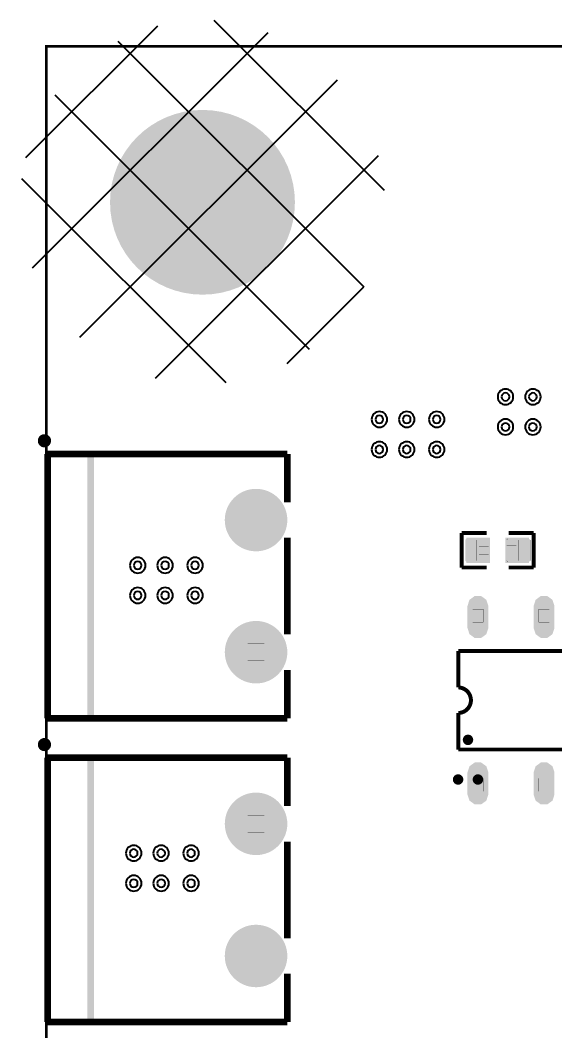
# Model space of a CAD drawing. Header units: millimetres. Extents: x -103 to 1, y -5 to 127.
# Drawn here: x -103 to -82.47, y 88.15 to 127 of the extents above; entities that cross this region are included whole.
import ezdxf

# ---------------------------------------------------------------- set-up
doc = ezdxf.new("R2010")
doc.units = ezdxf.units.MM
doc.header["$MEASUREMENT"] = 0
for name, color, linetype, true_color in [('Board-Outline-Layer', 7, 'Continuous', 0xff00ff), ('Bottom-Layer', 7, 'Continuous', 0x0000ff), ('Bottom-Paste-Mask-Layer', 7, 'Continuous', 0x800000), ('Bottom-Solder-Mask-Layer', 7, 'Continuous', 0xaa00ff), ('Document-Layer', 7, 'Continuous', 0x6464ff), ('Hole-Layer', 7, 'Continuous', 0x222222), ('Multi-Layer', 7, 'Continuous', 0xc0c0c0), ('Pin-Soldering-Layer', 7, 'Continuous', 0xcc9999), ('Top-Layer', 7, 'Continuous', 0xff0000), ('Top-Paste-Mask-Layer', 7, 'Continuous', 0x808080), ('Top-Silkscreen-Layer', 7, 'Continuous', 0xffcc00), ('Top-Solder-Mask-Layer', 7, 'Continuous', 0x800080)]:
    doc.layers.add(name, color=color, linetype=linetype, true_color=true_color)

msp = doc.modelspace()

# ---------------------------------------------------------------- hatches: boundary and pattern name
at = {"layer": 'Bottom-Layer'}
for points in [[(-99.5, 120, 1), (-92.5, 120, 1)], [(-95.092, 107.783, 1), (-92.792, 107.783, 1)], [(-95.092, 102.703, 1), (-92.792, 102.703, 1)], [(-95.092, 96.104, 1), (-92.792, 96.104, 1)], [(-95.092, 91.024, 1), (-92.792, 91.024, 1)]]:
    msp.add_hatch(color=256, dxfattribs=at).paths.add_polyline_path(points)
at = {"layer": 'Bottom-Paste-Mask-Layer'}
for points in [[(-99.5, 120, 1), (-92.5, 120, 1)], [(-95.092, 107.783, 1), (-92.792, 107.783, 1)], [(-95.092, 102.703, 1), (-92.792, 102.703, 1)], [(-95.092, 96.104, 1), (-92.792, 96.104, 1)], [(-95.092, 91.024, 1), (-92.792, 91.024, 1)]]:
    msp.add_hatch(color=256, dxfattribs=at).paths.add_polyline_path(points)
at = {"layer": 'Bottom-Solder-Mask-Layer'}
for points in [[(-99.551, 120, 1), (-92.449, 120, 1)], [(-95.143, 107.783, 1), (-92.741, 107.783, 1)], [(-95.143, 102.703, 1), (-92.741, 102.703, 1)], [(-95.143, 96.104, 1), (-92.741, 96.104, 1)], [(-95.143, 91.024, 1), (-92.741, 91.024, 1)]]:
    msp.add_hatch(color=256, dxfattribs=at).paths.add_polyline_path(points)
at = {"layer": 'Document-Layer'}
for points in [[(-100.165, 110.323), (-100.165, 100.163), (-100.229, 100.053), (-100.356, 100.053), (-100.419, 100.163), (-100.419, 110.323), (-100.356, 110.433), (-100.229, 110.433)], [(-100.165, 98.644), (-100.165, 88.484), (-100.229, 88.374), (-100.356, 88.374), (-100.419, 88.484), (-100.419, 98.644), (-100.356, 98.754), (-100.229, 98.754)]]:
    msp.add_hatch(color=256, dxfattribs=at).paths.add_polyline_path(points)
at = {"layer": 'Hole-Layer'}
for points in [[(-98.16, 120, 1), (-93.84, 120, 1)], [(-94.642, 107.783, 1), (-93.242, 107.783, 1)], [(-94.642, 102.703, 1), (-93.242, 102.703, 1)], [(-94.642, 96.104, 1), (-93.242, 96.104, 1)], [(-94.642, 91.024, 1), (-93.242, 91.024, 1)]]:
    msp.add_hatch(color=256, dxfattribs=at).paths.add_polyline_path(points)
at = {"layer": 'Multi-Layer'}
h = msp.add_hatch(dxfattribs=at)
h.set_pattern_fill('ANSI37', color=256, style=0)
h.set_pattern_definition([(45, (0, 0), (-2.245064, 2.245064), []), (135, (0, 0), (-2.245064, -2.245064), [])])
h.paths.add_polyline_path([(-103, 120, 1), (-89, 120, 1)])
for points in [[(-99.5, 120, 1), (-92.5, 120, 1)], [(-99.5, 120, 1), (-92.5, 120, 1)], [(-99.5, 120, 1), (-92.5, 120, 1)], [(-95.092, 107.783, 1), (-92.792, 107.783, 1)], [(-95.092, 107.783, 1), (-92.792, 107.783, 1)], [(-95.092, 107.783, 1), (-92.792, 107.783, 1)], [(-95.092, 102.703, 1), (-92.792, 102.703, 1)], [(-95.092, 102.703, 1), (-92.792, 102.703, 1)], [(-95.092, 102.703, 1), (-92.792, 102.703, 1)], [(-95.092, 96.104, 1), (-92.792, 96.104, 1)], [(-95.092, 96.104, 1), (-92.792, 96.104, 1)], [(-95.092, 96.104, 1), (-92.792, 96.104, 1)], [(-95.092, 91.024, 1), (-92.792, 91.024, 1)], [(-95.092, 91.024, 1), (-92.792, 91.024, 1)], [(-95.092, 91.024, 1), (-92.792, 91.024, 1)]]:
    msp.add_hatch(color=256, dxfattribs=at).paths.add_polyline_path(points)
at = {"layer": 'Pin-Soldering-Layer'}
for points in [[(-93.622, 108.103), (-93.622, 107.463), (-94.262, 107.463), (-94.262, 108.103)], [(-85.46, 106.22), (-85.46, 107.02), (-85.16, 107.02), (-85.16, 106.22)], [(-83.86, 106.22), (-83.86, 107.02), (-84.16, 107.02), (-84.16, 106.22)], [(-85.22, 104.357), (-85.22, 103.857), (-85.62, 103.857), (-85.62, 104.357)], [(-82.68, 104.357), (-82.68, 103.857), (-83.08, 103.857), (-83.08, 104.357)], [(-93.622, 103.023), (-93.622, 102.383), (-94.262, 102.383), (-94.262, 103.023)], [(-85.22, 97.357), (-85.22, 97.857), (-85.62, 97.857), (-85.62, 97.357)], [(-82.68, 97.357), (-82.68, 97.857), (-83.08, 97.857), (-83.08, 97.357)], [(-93.622, 96.424), (-93.622, 95.784), (-94.262, 95.784), (-94.262, 96.424)], [(-93.622, 91.344), (-93.622, 90.704), (-94.262, 90.704), (-94.262, 91.344)]]:
    msp.add_hatch(color=256, dxfattribs=at).paths.add_polyline_path(points)
at = {"layer": 'Top-Layer'}
for points in [[(-99.5, 120, 1), (-92.5, 120, 1)], [(-95.092, 107.783, 1), (-92.792, 107.783, 1)], [(-85.817, 106.188), (-85.817, 107.052), (-85.01, 107.052), (-85.01, 106.188)], [(-84.31, 106.188), (-84.31, 107.052), (-83.503, 107.052), (-83.503, 106.188)], [(-85.07, 103.632), (-85.137, 103.426), (-85.312, 103.299), (-85.528, 103.299), (-85.703, 103.426), (-85.77, 103.632), (-85.77, 104.482), (-85.703, 104.688), (-85.528, 104.815), (-85.312, 104.815), (-85.137, 104.688), (-85.07, 104.482)], [(-82.53, 103.632), (-82.597, 103.426), (-82.772, 103.299), (-82.988, 103.299), (-83.163, 103.426), (-83.23, 103.632), (-83.23, 104.482), (-83.163, 104.688), (-82.988, 104.815), (-82.772, 104.815), (-82.597, 104.688), (-82.53, 104.482)], [(-95.092, 102.703, 1), (-92.792, 102.703, 1)], [(-85.07, 97.232), (-85.137, 97.026), (-85.312, 96.899), (-85.528, 96.899), (-85.703, 97.026), (-85.77, 97.232), (-85.77, 98.082), (-85.703, 98.288), (-85.528, 98.415), (-85.312, 98.415), (-85.137, 98.288), (-85.07, 98.082)], [(-82.53, 97.232), (-82.597, 97.026), (-82.772, 96.899), (-82.988, 96.899), (-83.163, 97.026), (-83.23, 97.232), (-83.23, 98.082), (-83.163, 98.288), (-82.988, 98.415), (-82.772, 98.415), (-82.597, 98.288), (-82.53, 98.082)], [(-95.092, 96.104, 1), (-92.792, 96.104, 1)], [(-95.092, 91.024, 1), (-92.792, 91.024, 1)]]:
    msp.add_hatch(color=256, dxfattribs=at).paths.add_polyline_path(points)
at = {"layer": 'Top-Paste-Mask-Layer'}
for points in [[(-99.5, 120, 1), (-92.5, 120, 1)], [(-95.092, 107.783, 1), (-92.792, 107.783, 1)], [(-85.855, 106.17), (-85.055, 106.17), (-85.005, 106.22), (-85.005, 106.448), (-85.375, 106.448), (-85.375, 106.778), (-85.005, 106.778), (-85.005, 107.02), (-85.055, 107.07), (-85.855, 107.07), (-85.905, 107.02), (-85.905, 106.22)], [(-83.465, 107.07), (-84.265, 107.07), (-84.315, 107.02), (-84.315, 106.792), (-83.945, 106.792), (-83.945, 106.462), (-84.315, 106.462), (-84.315, 106.22), (-84.265, 106.17), (-83.465, 106.17), (-83.415, 106.22), (-83.415, 107.02)], [(-85.07, 103.632), (-85.137, 103.426), (-85.312, 103.299), (-85.528, 103.299), (-85.703, 103.426), (-85.77, 103.632), (-85.77, 104.482), (-85.703, 104.688), (-85.528, 104.815), (-85.312, 104.815), (-85.137, 104.688), (-85.07, 104.482)], [(-82.53, 103.632), (-82.597, 103.426), (-82.772, 103.299), (-82.988, 103.299), (-83.163, 103.426), (-83.23, 103.632), (-83.23, 104.482), (-83.163, 104.688), (-82.988, 104.815), (-82.772, 104.815), (-82.597, 104.688), (-82.53, 104.482)], [(-95.092, 102.703, 1), (-92.792, 102.703, 1)], [(-85.07, 97.232), (-85.137, 97.026), (-85.312, 96.899), (-85.528, 96.899), (-85.703, 97.026), (-85.77, 97.232), (-85.77, 98.082), (-85.703, 98.288), (-85.528, 98.415), (-85.312, 98.415), (-85.137, 98.288), (-85.07, 98.082)], [(-82.53, 97.232), (-82.597, 97.026), (-82.772, 96.899), (-82.988, 96.899), (-83.163, 97.026), (-83.23, 97.232), (-83.23, 98.082), (-83.163, 98.288), (-82.988, 98.415), (-82.772, 98.415), (-82.597, 98.288), (-82.53, 98.082)], [(-95.092, 96.104, 1), (-92.792, 96.104, 1)], [(-95.092, 91.024, 1), (-92.792, 91.024, 1)]]:
    msp.add_hatch(color=256, dxfattribs=at).paths.add_polyline_path(points)
at = {"layer": 'Top-Solder-Mask-Layer'}
for points in [[(-99.551, 120, 1), (-92.449, 120, 1)], [(-95.143, 107.783, 1), (-92.741, 107.783, 1)], [(-85.867, 106.137), (-85.867, 107.103), (-84.959, 107.103), (-84.959, 106.137)], [(-84.361, 106.137), (-84.361, 107.103), (-83.453, 107.103), (-83.453, 106.137)], [(-85.019, 103.632), (-85.096, 103.396), (-85.296, 103.25), (-85.544, 103.25), (-85.744, 103.396), (-85.821, 103.632), (-85.821, 104.482), (-85.744, 104.717), (-85.544, 104.863), (-85.296, 104.863), (-85.096, 104.717), (-85.019, 104.482)], [(-82.479, 103.632), (-82.556, 103.396), (-82.756, 103.25), (-83.004, 103.25), (-83.204, 103.396), (-83.281, 103.632), (-83.281, 104.482), (-83.204, 104.717), (-83.004, 104.863), (-82.756, 104.863), (-82.556, 104.717), (-82.479, 104.482)], [(-95.143, 102.703, 1), (-92.741, 102.703, 1)], [(-85.019, 97.232), (-85.096, 96.996), (-85.296, 96.851), (-85.544, 96.851), (-85.744, 96.996), (-85.821, 97.232), (-85.821, 98.082), (-85.744, 98.318), (-85.544, 98.463), (-85.296, 98.463), (-85.096, 98.318), (-85.019, 98.082)], [(-82.479, 97.232), (-82.556, 96.996), (-82.756, 96.851), (-83.004, 96.851), (-83.204, 96.996), (-83.281, 97.232), (-83.281, 98.082), (-83.204, 98.318), (-83.004, 98.463), (-82.756, 98.463), (-82.556, 98.318), (-82.479, 98.082)], [(-95.143, 96.104, 1), (-92.741, 96.104, 1)], [(-95.143, 91.024, 1), (-92.741, 91.024, 1)]]:
    msp.add_hatch(color=256, dxfattribs=at).paths.add_polyline_path(points)

# ---------------------------------------------------------------- linework, layer by layer
at = {"layer": 'Board-Outline-Layer', "const_width": 0.1}
msp.add_lwpolyline([(-102, 0), (-102, 126), (0, 126), (0, 0)], close=True, dxfattribs=at)
at = {"layer": 'Document-Layer'}
for points, const_width in [([(-100.165, 110.323), (-100.165, 100.163, -1), (-100.419, 100.163), (-100.419, 110.323, -1)], 0.00508), ([(-100.165, 98.644), (-100.165, 88.484, -1), (-100.419, 88.484), (-100.419, 98.644, -1)], 0.00508), ([(-85.52, 97.809, 1), (-85.32, 97.809, 1)], 0.2), ([(-85.52, 97.809, 1), (-85.32, 97.809, 1)], 0.2)]:
    msp.add_lwpolyline(points, format="xyb", close=True, dxfattribs=dict(at, const_width=const_width))
at = {"layer": 'Hole-Layer'}
for points in [[(-84.51, 112.521, 1), (-84.21, 112.521), (-84.21, 112.521, 1), (-84.51, 112.521)], [(-83.459, 112.521, 1), (-83.159, 112.521), (-83.159, 112.521, 1), (-83.459, 112.521)], [(-89.355, 111.654, 1), (-89.055, 111.654), (-89.055, 111.654, 1), (-89.355, 111.654)], [(-88.304, 111.654, 1), (-88.004, 111.654), (-88.004, 111.654, 1), (-88.304, 111.654)], [(-87.152, 111.654, 1), (-86.852, 111.654), (-86.852, 111.654, 1), (-87.152, 111.654)], [(-84.51, 111.363, 1), (-84.21, 111.363), (-84.21, 111.363, 1), (-84.51, 111.363)], [(-83.459, 111.363, 1), (-83.159, 111.363), (-83.159, 111.363, 1), (-83.459, 111.363)], [(-89.355, 110.496, 1), (-89.055, 110.496), (-89.055, 110.496, 1), (-89.355, 110.496)], [(-88.304, 110.496, 1), (-88.004, 110.496), (-88.004, 110.496, 1), (-88.304, 110.496)], [(-87.152, 110.496, 1), (-86.852, 110.496), (-86.852, 110.496, 1), (-87.152, 110.496)], [(-98.637, 106.044, 1), (-98.337, 106.044), (-98.337, 106.044, 1), (-98.637, 106.044)], [(-97.586, 106.044, 1), (-97.286, 106.044), (-97.286, 106.044, 1), (-97.586, 106.044)], [(-96.435, 106.044, 1), (-96.135, 106.044), (-96.135, 106.044, 1), (-96.435, 106.044)], [(-98.637, 104.886, 1), (-98.337, 104.886), (-98.337, 104.886, 1), (-98.637, 104.886)], [(-97.586, 104.886, 1), (-97.286, 104.886), (-97.286, 104.886, 1), (-97.586, 104.886)], [(-96.435, 104.886, 1), (-96.135, 104.886), (-96.135, 104.886, 1), (-96.435, 104.886)], [(-98.79, 94.977, 1), (-98.49, 94.977), (-98.49, 94.977, 1), (-98.79, 94.977)], [(-97.739, 94.977, 1), (-97.439, 94.977), (-97.439, 94.977, 1), (-97.739, 94.977)], [(-96.588, 94.977, 1), (-96.288, 94.977), (-96.288, 94.977, 1), (-96.588, 94.977)], [(-98.79, 93.818, 1), (-98.49, 93.818), (-98.49, 93.818, 1), (-98.79, 93.818)], [(-97.739, 93.818, 1), (-97.439, 93.818), (-97.439, 93.818, 1), (-97.739, 93.818)], [(-96.588, 93.818, 1), (-96.288, 93.818), (-96.288, 93.818, 1), (-96.588, 93.818)]]:
    msp.add_lwpolyline(points, format="xyb", dxfattribs=at)
at = {"layer": 'Multi-Layer'}
for points in [[(-84.66, 112.521, 1), (-84.06, 112.521, 1)], [(-83.609, 112.521, 1), (-83.009, 112.521, 1)], [(-89.505, 111.654, 1), (-88.905, 111.654, 1)], [(-88.454, 111.654, 1), (-87.854, 111.654, 1)], [(-87.302, 111.654, 1), (-86.702, 111.654, 1)], [(-84.66, 111.363, 1), (-84.06, 111.363, 1)], [(-83.609, 111.363, 1), (-83.009, 111.363, 1)], [(-89.505, 110.496, 1), (-88.905, 110.496, 1)], [(-88.454, 110.496, 1), (-87.854, 110.496, 1)], [(-87.302, 110.496, 1), (-86.702, 110.496, 1)], [(-98.787, 106.044, 1), (-98.187, 106.044, 1)], [(-97.736, 106.044, 1), (-97.136, 106.044, 1)], [(-96.585, 106.044, 1), (-95.985, 106.044, 1)], [(-98.787, 104.886, 1), (-98.187, 104.886, 1)], [(-97.736, 104.886, 1), (-97.136, 104.886, 1)], [(-96.585, 104.886, 1), (-95.985, 104.886, 1)], [(-98.94, 94.977, 1), (-98.34, 94.977, 1)], [(-97.889, 94.977, 1), (-97.289, 94.977, 1)], [(-96.738, 94.977, 1), (-96.138, 94.977, 1)], [(-98.94, 93.818, 1), (-98.34, 93.818, 1)], [(-97.889, 93.818, 1), (-97.289, 93.818, 1)], [(-96.738, 93.818, 1), (-96.138, 93.818, 1)]]:
    msp.add_lwpolyline(points, format="xyb", close=True, dxfattribs=at)
at = {"layer": 'Pin-Soldering-Layer', "const_width": 0.00508}
for points in [[(-93.622, 108.103), (-93.622, 107.463), (-94.262, 107.463), (-94.262, 108.103)], [(-85.46, 106.22), (-85.46, 107.02), (-85.16, 107.02), (-85.16, 106.22)], [(-83.86, 106.22), (-83.86, 107.02), (-84.16, 107.02), (-84.16, 106.22)], [(-85.22, 104.357), (-85.22, 103.857), (-85.62, 103.857), (-85.62, 104.357)], [(-82.68, 104.357), (-82.68, 103.857), (-83.08, 103.857), (-83.08, 104.357)], [(-93.622, 103.023), (-93.622, 102.383), (-94.262, 102.383), (-94.262, 103.023)], [(-85.22, 97.357), (-85.22, 97.857), (-85.62, 97.857), (-85.62, 97.357)], [(-82.68, 97.357), (-82.68, 97.857), (-83.08, 97.857), (-83.08, 97.357)], [(-93.622, 96.424), (-93.622, 95.784), (-94.262, 95.784), (-94.262, 96.424)], [(-93.622, 91.344), (-93.622, 90.704), (-94.262, 90.704), (-94.262, 91.344)]]:
    msp.add_lwpolyline(points, close=True, dxfattribs=at)
at = {"layer": 'Top-Paste-Mask-Layer', "const_width": 0.00508}
for points in [[(-85.855, 106.17), (-85.055, 106.17), (-85.005, 106.22), (-85.005, 106.448), (-85.375, 106.448), (-85.375, 106.778), (-85.005, 106.778), (-85.005, 107.02), (-85.055, 107.07), (-85.855, 107.07), (-85.905, 107.02), (-85.905, 106.22)], [(-83.465, 107.07), (-84.265, 107.07), (-84.315, 107.02), (-84.315, 106.792), (-83.945, 106.792), (-83.945, 106.462), (-84.315, 106.462), (-84.315, 106.22), (-84.265, 106.17), (-83.465, 106.17), (-83.415, 106.22), (-83.415, 107.02)]]:
    msp.add_lwpolyline(points, close=True, dxfattribs=at)
at = {"layer": 'Top-Silkscreen-Layer'}
for points, const_width in [([(-102.197, 110.831, 1), (-101.943, 110.831, 1)], 0.254), ([(-102.197, 110.831, 1), (-101.943, 110.831, 1)], 0.254), ([(-85.901, 99.333, 1), (-85.701, 99.333, 1)], 0.2), ([(-85.901, 99.333, 1), (-85.701, 99.333, 1)], 0.2), ([(-102.197, 99.152, 1), (-101.943, 99.152, 1)], 0.254), ([(-102.197, 99.152, 1), (-101.943, 99.152, 1)], 0.254), ([(-86.282, 97.809, 1), (-86.082, 97.809, 1)], 0.2), ([(-86.282, 97.809, 1), (-86.082, 97.809, 1)], 0.2)]:
    msp.add_lwpolyline(points, format="xyb", close=True, dxfattribs=dict(at, const_width=const_width))
for points, const_width in [([(-101.942, 110.323), (-101.942, 100.163)], 0.254), ([(-92.742, 110.323), (-101.942, 110.323)], 0.254), ([(-101.942, 110.323), (-101.942, 100.163)], 0.254), ([(-92.742, 110.323), (-101.942, 110.323)], 0.254), ([(-92.742, 110.323), (-92.742, 108.464)], 0.254), ([(-92.742, 110.323), (-92.742, 108.464)], 0.254), ([(-86.045, 105.959), (-86.045, 107.281)], 0.152), ([(-86.045, 107.281), (-85.086, 107.281)], 0.152), ([(-86.045, 105.959), (-86.045, 107.281)], 0.152), ([(-86.045, 107.281), (-85.086, 107.281)], 0.152), ([(-83.275, 107.281), (-84.234, 107.281)], 0.152), ([(-83.275, 107.281), (-84.234, 107.281)], 0.152), ([(-83.275, 105.959), (-83.275, 107.281)], 0.152), ([(-83.275, 105.959), (-83.275, 107.281)], 0.152), ([(-92.742, 107.102), (-92.742, 103.384)], 0.254), ([(-92.742, 107.102), (-92.742, 103.384)], 0.254), ([(-85.086, 105.959), (-86.045, 105.959)], 0.152), ([(-85.086, 105.959), (-86.045, 105.959)], 0.152), ([(-84.234, 105.959), (-83.275, 105.959)], 0.152), ([(-84.234, 105.959), (-83.275, 105.959)], 0.152), ([(-86.177, 101.348), (-86.177, 102.752)], 0.152), ([(-86.177, 101.348), (-86.177, 102.752)], 0.152), ([(-86.176, 102.752), (-82.124, 102.752)], 0.152), ([(-86.176, 102.752), (-82.124, 102.752)], 0.152), ([(-92.742, 102.022), (-92.742, 100.163)], 0.254), ([(-92.742, 102.022), (-92.742, 100.163)], 0.254), ([(-92.742, 100.163), (-101.942, 100.163)], 0.254), ([(-92.742, 100.163), (-101.942, 100.163)], 0.254), ([(-86.176, 100.366), (-86.176, 98.962)], 0.152), ([(-86.176, 100.366), (-86.176, 98.962)], 0.152), ([(-101.942, 98.644), (-101.942, 88.484)], 0.254), ([(-92.742, 98.644), (-101.942, 98.644)], 0.254), ([(-101.942, 98.644), (-101.942, 88.484)], 0.254), ([(-92.742, 98.644), (-101.942, 98.644)], 0.254), ([(-92.742, 98.644), (-92.742, 96.785)], 0.254), ([(-92.742, 98.644), (-92.742, 96.785)], 0.254), ([(-82.124, 98.962), (-86.176, 98.962)], 0.152), ([(-82.124, 98.962), (-86.176, 98.962)], 0.152), ([(-92.742, 95.423), (-92.742, 91.705)], 0.254), ([(-92.742, 95.423), (-92.742, 91.705)], 0.254), ([(-92.742, 90.343), (-92.742, 88.484)], 0.254), ([(-92.742, 90.343), (-92.742, 88.484)], 0.254), ([(-92.742, 88.484), (-101.942, 88.484)], 0.254), ([(-92.742, 88.484), (-101.942, 88.484)], 0.254)]:
    msp.add_lwpolyline(points, dxfattribs=dict(at, const_width=const_width))
at = {"layer": 'Top-Silkscreen-Layer', "const_width": 0.152}
msp.add_lwpolyline([(-86.176, 100.366, 0.993), (-86.177, 101.348)], format="xyb", dxfattribs=at)
msp.add_lwpolyline([(-86.176, 100.366, 0.993), (-86.177, 101.348)], format="xyb", dxfattribs=at)

doc.saveas('drawing.dxf')
